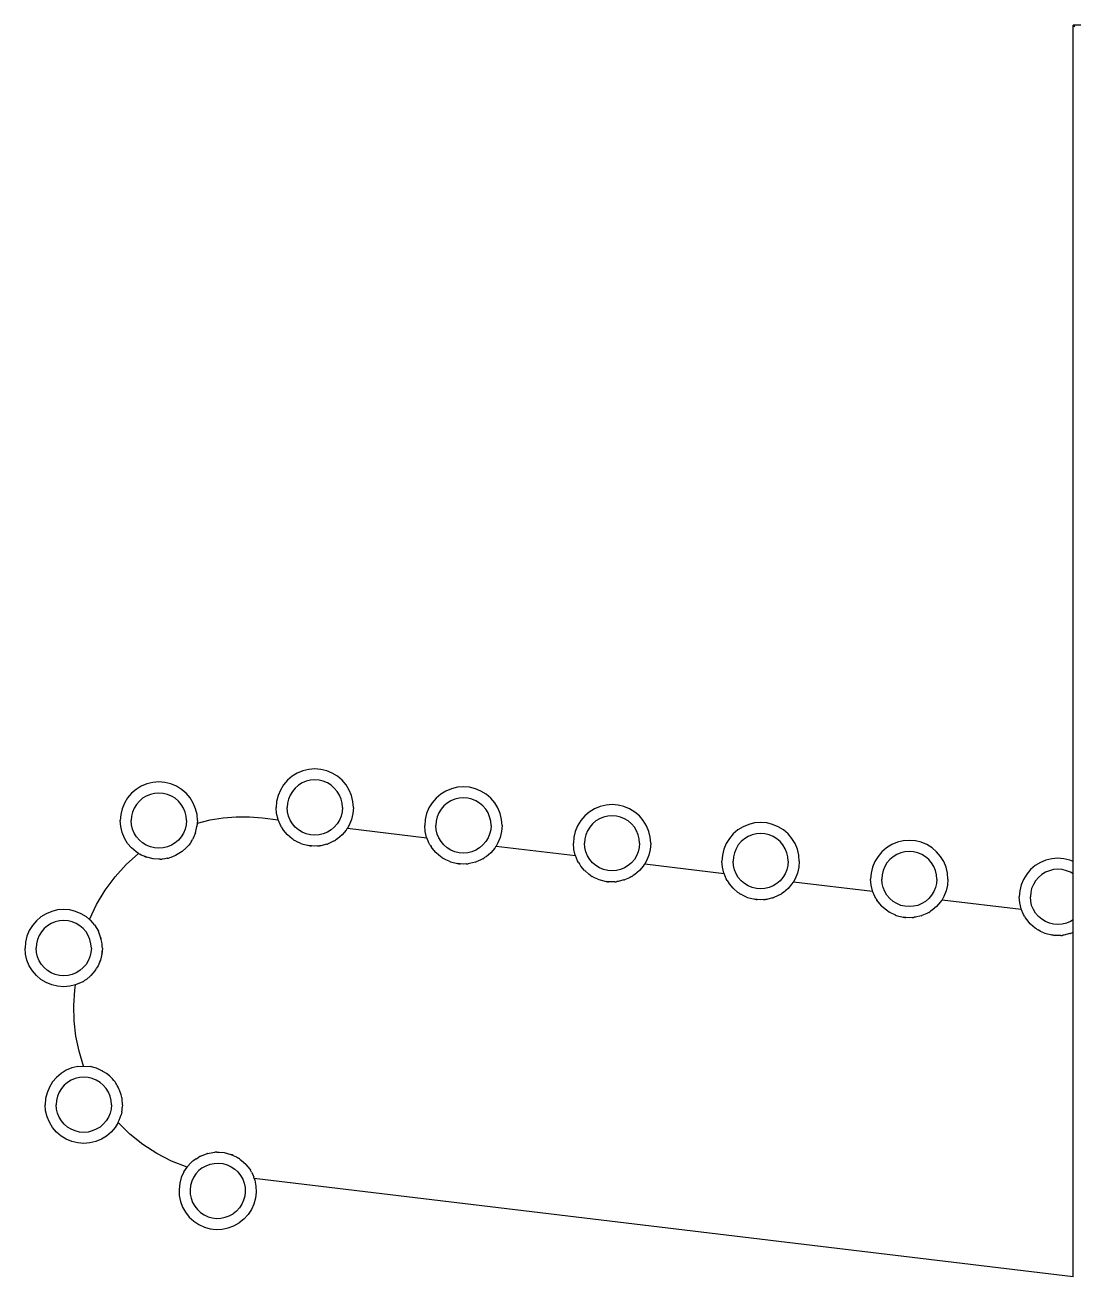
# Model space of a CAD drawing. Header units: millimetres. Extents: x 3440 to 9380, y -3644 to 556.
# Drawn here: x 6967.3 to 7158.8, y -242 to -13.4 of the extents above; entities that cross this region are included whole.
import ezdxf

# ---------------------------------------------------------------- set-up
doc = ezdxf.new("R2010")
doc.units = ezdxf.units.MM

msp = doc.modelspace()

# ---------------------------------------------------------------- linework, layer by layer
for p, q in [((7538.2, -13.37), (7158.66, -13.37)), ((7158.66, -166.15), (7158.66, -13.37)), ((7158.66, -13.37), (7158.95, -13.65)), ((7016.02, -150.58), (7015.17, -151.3)), ((7016.96, -150), (7016.02, -150.58)), ((7017.98, -149.58), (7016.96, -150)), ((7019.06, -149.32), (7017.98, -149.58)), ((7020.17, -149.23), (7019.06, -149.32)), ((7021.27, -149.32), (7020.17, -149.23)), ((7022.35, -149.58), (7021.27, -149.32)), ((7023.37, -150), (7022.35, -149.58)), ((7024.32, -150.58), (7023.37, -150)), ((7025.16, -151.3), (7024.32, -150.58)), ((6987.54, -152.97), (6986.7, -153.69)), ((6988.49, -152.39), (6987.54, -152.97)), ((6989.51, -151.96), (6988.49, -152.39)), ((6990.59, -151.71), (6989.51, -151.96)), ((6991.69, -151.62), (6990.59, -151.71)), ((6992.8, -151.71), (6991.69, -151.62)), ((6993.88, -151.96), (6992.8, -151.71)), ((6994.9, -152.39), (6993.88, -151.96)), ((6995.84, -152.97), (6994.9, -152.39)), ((6996.69, -153.69), (6995.84, -152.97)), ((7013.88, -153.09), (7013.45, -154.11)), ((7014.45, -152.14), (7013.88, -153.09)), ((7015.17, -151.3), (7014.45, -152.14)), ((7016.6, -152.73), (7016.09, -153.33)), ((7017.2, -152.21), (7016.6, -152.73)), ((7017.88, -151.8), (7017.2, -152.21)), ((7018.61, -151.5), (7017.88, -151.8)), ((7019.38, -151.31), (7018.61, -151.5)), ((7020.17, -151.25), (7019.38, -151.31)), ((7020.95, -151.31), (7020.17, -151.25)), ((7021.72, -151.5), (7020.95, -151.31)), ((7022.46, -151.8), (7021.72, -151.5)), ((7023.13, -152.21), (7022.46, -151.8)), ((7023.73, -152.73), (7023.13, -152.21)), ((7024.25, -153.33), (7023.73, -152.73)), ((7025.88, -152.14), (7025.16, -151.3)), ((7026.46, -153.09), (7025.88, -152.14)), ((7026.88, -154.11), (7026.46, -153.09)), ((7045.13, -152.84), (7044.1, -153.27)), ((7046.2, -152.58), (7045.13, -152.84)), ((7047.31, -152.5), (7046.2, -152.58)), ((7048.41, -152.58), (7047.31, -152.5)), ((7049.49, -152.84), (7048.41, -152.58)), ((7050.51, -153.27), (7049.49, -152.84)), ((6985.4, -155.47), (6984.98, -156.5)), ((6985.98, -154.53), (6985.4, -155.47)), ((6986.7, -153.69), (6985.98, -154.53)), ((6988.13, -155.11), (6987.61, -155.71)), ((6988.73, -154.6), (6988.13, -155.11)), ((6989.4, -154.18), (6988.73, -154.6)), ((6990.14, -153.88), (6989.4, -154.18)), ((6990.9, -153.7), (6990.14, -153.88)), ((6991.69, -153.64), (6990.9, -153.7)), ((6992.48, -153.7), (6991.69, -153.64)), ((6993.25, -153.88), (6992.48, -153.7)), ((6993.98, -154.18), (6993.25, -153.88)), ((6994.66, -154.6), (6993.98, -154.18)), ((6995.26, -155.11), (6994.66, -154.6)), ((6995.77, -155.71), (6995.26, -155.11)), ((6997.41, -154.53), (6996.69, -153.69)), ((6997.98, -155.47), (6997.41, -154.53)), ((6998.41, -156.5), (6997.98, -155.47)), ((7013.19, -155.19), (7013.11, -156.29)), ((7013.45, -154.11), (7013.19, -155.19)), ((7015.37, -154.73), (7015.19, -155.5)), ((7015.67, -154), (7015.37, -154.73)), ((7016.09, -153.33), (7015.67, -154)), ((7024.66, -154), (7024.25, -153.33)), ((7024.96, -154.73), (7024.66, -154)), ((7025.15, -155.5), (7024.96, -154.73)), ((7027.14, -155.19), (7026.88, -154.11)), ((7027.23, -156.29), (7027.14, -155.19)), ((7041.6, -155.41), (7041.02, -156.35)), ((7042.32, -154.57), (7041.6, -155.41)), ((7043.16, -153.85), (7042.32, -154.57)), ((7044.1, -153.27), (7043.16, -153.85)), ((7044.34, -155.48), (7043.74, -155.99)), ((7045.02, -155.06), (7044.34, -155.48)), ((7045.75, -154.76), (7045.02, -155.06)), ((7046.52, -154.58), (7045.75, -154.76)), ((7047.31, -154.51), (7046.52, -154.58)), ((7048.1, -154.58), (7047.31, -154.51)), ((7048.87, -154.76), (7048.1, -154.58)), ((7049.6, -155.06), (7048.87, -154.76)), ((7050.27, -155.48), (7049.6, -155.06)), ((7050.87, -155.99), (7050.27, -155.48)), ((7051.46, -153.85), (7050.51, -153.27)), ((7052.3, -154.57), (7051.46, -153.85)), ((7053.02, -155.41), (7052.3, -154.57)), ((7053.6, -156.35), (7053.02, -155.41)), ((6984.72, -157.57), (6984.63, -158.68)), ((6984.98, -156.5), (6984.72, -157.57)), ((6986.9, -157.12), (6986.71, -157.89)), ((6987.2, -156.39), (6986.9, -157.12)), ((6987.61, -155.71), (6987.2, -156.39)), ((6996.19, -156.39), (6995.77, -155.71)), ((6996.49, -157.12), (6996.19, -156.39)), ((6996.67, -157.89), (6996.49, -157.12)), ((6998.67, -157.57), (6998.41, -156.5)), ((6998.75, -158.68), (6998.67, -157.57)), ((7013.19, -157.4), (7013.11, -156.29)), ((7013.45, -158.47), (7013.19, -157.4)), ((7015.19, -155.5), (7015.12, -156.29)), ((7015.19, -157.08), (7015.12, -156.29)), ((7015.37, -157.85), (7015.19, -157.08)), ((7025.15, -157.08), (7024.96, -157.85)), ((7025.21, -156.29), (7025.15, -155.5)), ((7025.21, -156.29), (7025.15, -157.08)), ((7027.14, -157.4), (7026.88, -158.47)), ((7027.23, -156.29), (7027.14, -157.4)), ((7040.59, -157.38), (7040.34, -158.45)), ((7041.02, -156.35), (7040.59, -157.38)), ((7042.82, -157.27), (7042.51, -158)), ((7043.23, -156.59), (7042.82, -157.27)), ((7043.74, -155.99), (7043.23, -156.59)), ((7051.39, -156.59), (7050.87, -155.99)), ((7051.8, -157.27), (7051.39, -156.59)), ((7052.1, -158), (7051.8, -157.27)), ((7054.02, -157.38), (7053.6, -156.35)), ((7054.28, -158.45), (7054.02, -157.38)), ((7070.3, -157.11), (7069.46, -157.83)), ((7071.25, -156.53), (7070.3, -157.11)), ((7072.27, -156.11), (7071.25, -156.53)), ((7073.35, -155.85), (7072.27, -156.11)), ((7074.45, -155.76), (7073.35, -155.85)), ((7075.56, -155.85), (7074.45, -155.76)), ((7076.63, -156.11), (7075.56, -155.85)), ((7077.66, -156.53), (7076.63, -156.11)), ((7078.6, -157.11), (7077.66, -156.53)), ((7079.44, -157.83), (7078.6, -157.11)), ((6984.72, -159.78), (6984.63, -158.68)), ((6984.98, -160.86), (6984.72, -159.78)), ((6986.71, -157.89), (6986.65, -158.68)), ((6986.71, -159.47), (6986.65, -158.68)), ((6986.9, -160.24), (6986.71, -159.47)), ((6996.67, -159.47), (6996.49, -160.24)), ((6996.74, -158.68), (6996.67, -157.89)), ((6996.74, -158.68), (6996.67, -159.47)), ((6998.4, -160.9), (6998.65, -159.78)), ((6998.75, -158.68), (6998.65, -159.78)), ((6998.65, -159.78), (6998.7, -159.52)), ((6998.7, -159.52), (6998.71, -159.44)), ((6998.71, -159.44), (6998.72, -159.36)), ((6998.72, -159.36), (6998.73, -159.28)), ((6998.73, -159.2), (6998.74, -159.12)), ((6998.74, -159.12), (7001.07, -158.56)), ((7001.07, -158.56), (7003.44, -158.19)), ((7003.44, -158.19), (7005.83, -158)), ((7005.83, -158), (7008.22, -158)), ((7008.22, -158), (7010.61, -158.19)), ((7010.61, -158.19), (7013.47, -158.54)), ((7013.47, -158.54), (7013.45, -158.47)), ((7013.88, -159.5), (7013.47, -158.54)), ((7014.06, -159.8), (7013.88, -159.5)), ((7014.06, -159.8), (7014.14, -159.98)), ((7014.14, -159.98), (7014.26, -160.13)), ((7015.67, -158.58), (7015.37, -157.85)), ((7016.09, -159.26), (7015.67, -158.58)), ((7016.6, -159.86), (7016.09, -159.26)), ((7017.2, -160.37), (7016.6, -159.86)), ((7023.73, -159.86), (7023.13, -160.37)), ((7024.25, -159.26), (7023.73, -159.86)), ((7024.66, -158.58), (7024.25, -159.26)), ((7024.96, -157.85), (7024.66, -158.58)), ((7026.03, -160.19), (7026.14, -160.06)), ((7026.46, -159.5), (7026.14, -160.06)), ((7026.14, -160.06), (7040.61, -161.8)), ((7026.88, -158.47), (7026.46, -159.5)), ((7040.34, -158.45), (7040.25, -159.56)), ((7040.34, -160.66), (7040.25, -159.56)), ((7042.33, -158.77), (7042.27, -159.56)), ((7042.33, -160.35), (7042.27, -159.56)), ((7042.51, -158), (7042.33, -158.77)), ((7052.29, -158.77), (7052.1, -158)), ((7052.35, -159.56), (7052.29, -158.77)), ((7052.35, -159.56), (7052.29, -160.35)), ((7054.37, -159.56), (7054.28, -158.45)), ((7054.37, -159.56), (7054.28, -160.66)), ((7068.16, -159.62), (7067.74, -160.64)), ((7068.74, -158.67), (7068.16, -159.62)), ((7069.46, -157.83), (7068.74, -158.67)), ((7070.37, -159.86), (7069.96, -160.53)), ((7070.89, -159.26), (7070.37, -159.86)), ((7071.49, -158.74), (7070.89, -159.26)), ((7072.16, -158.33), (7071.49, -158.74)), ((7072.89, -158.03), (7072.16, -158.33)), ((7073.66, -157.84), (7072.89, -158.03)), ((7074.45, -157.78), (7073.66, -157.84)), ((7075.24, -157.84), (7074.45, -157.78)), ((7076.01, -158.03), (7075.24, -157.84)), ((7076.74, -158.33), (7076.01, -158.03)), ((7077.42, -158.74), (7076.74, -158.33)), ((7078.02, -159.26), (7077.42, -158.74)), ((7078.53, -159.86), (7078.02, -159.26)), ((7078.94, -160.53), (7078.53, -159.86)), ((7080.16, -158.67), (7079.44, -157.83)), ((7080.74, -159.62), (7080.16, -158.67)), ((7081.17, -160.64), (7080.74, -159.62)), ((7098.39, -159.8), (7097.44, -160.37)), ((7099.41, -159.37), (7098.39, -159.8)), ((7100.49, -159.11), (7099.41, -159.37)), ((7101.59, -159.03), (7100.49, -159.11)), ((7102.7, -159.11), (7101.59, -159.03)), ((7103.78, -159.37), (7102.7, -159.11)), ((7104.8, -159.8), (7103.78, -159.37)), ((7105.74, -160.37), (7104.8, -159.8)), ((6985.4, -161.88), (6984.98, -160.86)), ((6985.98, -162.83), (6985.4, -161.88)), ((6987.2, -160.97), (6986.9, -160.24)), ((6987.61, -161.64), (6987.2, -160.97)), ((6988.13, -162.24), (6987.61, -161.64)), ((6988.73, -162.76), (6988.13, -162.24)), ((6995.26, -162.24), (6994.66, -162.76)), ((6995.77, -161.64), (6995.26, -162.24)), ((6996.19, -160.97), (6995.77, -161.64)), ((6996.49, -160.24), (6996.19, -160.97)), ((6997.67, -162.4), (6997.82, -162.19)), ((6997.82, -162.19), (6997.88, -162.06)), ((6997.98, -161.88), (6997.88, -162.06)), ((6998.4, -160.9), (6997.98, -161.88)), ((7014.45, -160.44), (7014.26, -160.13)), ((7015.12, -161.23), (7014.45, -160.44)), ((7015.12, -161.23), (7015.18, -161.28)), ((7016.02, -162), (7015.18, -161.28)), ((7016.23, -162.14), (7016.02, -162)), ((7016.23, -162.14), (7016.35, -162.23)), ((7016.35, -162.23), (7016.55, -162.33)), ((7016.96, -162.58), (7016.55, -162.33)), ((7017.88, -160.79), (7017.2, -160.37)), ((7018.61, -161.09), (7017.88, -160.79)), ((7019.38, -161.27), (7018.61, -161.09)), ((7020.17, -161.34), (7019.38, -161.27)), ((7020.95, -161.27), (7020.17, -161.34)), ((7021.72, -161.09), (7020.95, -161.27)), ((7022.46, -160.79), (7021.72, -161.09)), ((7023.13, -160.37), (7022.46, -160.79)), ((7023.71, -162.37), (7023.9, -162.29)), ((7023.9, -162.29), (7024.04, -162.17)), ((7024.32, -162), (7024.04, -162.17)), ((7025.16, -161.28), (7024.32, -162)), ((7025.88, -160.44), (7025.16, -161.28)), ((7026.03, -160.19), (7025.88, -160.44)), ((7040.59, -161.74), (7040.34, -160.66)), ((7040.61, -161.8), (7040.59, -161.74)), ((7041.02, -162.76), (7040.61, -161.8)), ((7042.51, -161.12), (7042.33, -160.35)), ((7042.82, -161.85), (7042.51, -161.12)), ((7043.23, -162.52), (7042.82, -161.85)), ((7051.8, -161.85), (7051.39, -162.52)), ((7052.1, -161.12), (7051.8, -161.85)), ((7052.29, -160.35), (7052.1, -161.12)), ((7054.02, -161.74), (7053.6, -162.76)), ((7054.28, -160.66), (7054.02, -161.74)), ((7067.48, -161.72), (7067.39, -162.82)), ((7067.74, -160.64), (7067.48, -161.72)), ((7069.47, -162.03), (7069.41, -162.82)), ((7069.66, -161.26), (7069.47, -162.03)), ((7069.96, -160.53), (7069.66, -161.26)), ((7079.25, -161.26), (7078.94, -160.53)), ((7079.43, -162.03), (7079.25, -161.26)), ((7079.49, -162.82), (7079.43, -162.03)), ((7081.42, -161.72), (7081.17, -160.64)), ((7081.51, -162.82), (7081.42, -161.72)), ((7095.88, -161.94), (7095.3, -162.88)), ((7096.6, -161.09), (7095.88, -161.94)), ((7097.44, -160.37), (7096.6, -161.09)), ((7098.63, -162.01), (7098.03, -162.52)), ((7099.3, -161.59), (7098.63, -162.01)), ((7100.04, -161.29), (7099.3, -161.59)), ((7100.81, -161.11), (7100.04, -161.29)), ((7101.59, -161.04), (7100.81, -161.11)), ((7102.38, -161.11), (7101.59, -161.04)), ((7103.15, -161.29), (7102.38, -161.11)), ((7103.88, -161.59), (7103.15, -161.29)), ((7104.56, -162.01), (7103.88, -161.59)), ((7105.16, -162.52), (7104.56, -162.01)), ((7106.59, -161.09), (7105.74, -160.37)), ((7107.31, -161.94), (7106.59, -161.09)), ((7107.88, -162.88), (7107.31, -161.94)), ((7128.74, -162.29), (7127.63, -162.38)), ((7129.84, -162.38), (7128.74, -162.29)), ((6986.7, -163.67), (6985.98, -162.83)), ((6987.54, -164.39), (6986.7, -163.67)), ((6987.99, -164.69), (6987.54, -164.39)), ((6989.4, -163.17), (6988.73, -162.76)), ((6990.14, -163.47), (6989.4, -163.17)), ((6990.9, -163.66), (6990.14, -163.47)), ((6991.69, -163.72), (6990.9, -163.66)), ((6992.48, -163.66), (6991.69, -163.72)), ((6993.25, -163.47), (6992.48, -163.66)), ((6993.98, -163.17), (6993.25, -163.47)), ((6994.66, -162.76), (6993.98, -163.17)), ((6995.97, -164.3), (6994.76, -165.04)), ((6996.69, -163.67), (6995.97, -164.3)), ((6996.86, -163.46), (6996.69, -163.67)), ((6996.86, -163.46), (6997, -163.34)), ((6997, -163.34), (6997.14, -163.14)), ((6997.41, -162.83), (6997.14, -163.14)), ((6997.67, -162.4), (6997.41, -162.83)), ((7017.59, -162.84), (7016.96, -162.58)), ((7017.59, -162.84), (7017.78, -162.94)), ((7017.78, -162.94), (7019.07, -163.24)), ((7019.07, -163.24), (7019.32, -163.3)), ((7019.54, -163.3), (7019.07, -163.24)), ((7019.32, -163.3), (7019.54, -163.3)), ((7020.17, -163.35), (7019.54, -163.3)), ((7020.69, -163.31), (7020.17, -163.35)), ((7020.69, -163.31), (7020.91, -163.31)), ((7020.91, -163.31), (7021.05, -163.28)), ((7021.27, -163.27), (7021.05, -163.28)), ((7022.34, -162.99), (7021.27, -163.27)), ((7022.34, -162.99), (7022.46, -162.97)), ((7023.37, -162.58), (7022.46, -162.97)), ((7023.71, -162.37), (7023.37, -162.58)), ((7041.2, -163.07), (7041.02, -162.76)), ((7041.2, -163.07), (7041.29, -163.24)), ((7041.29, -163.24), (7041.41, -163.39)), ((7041.6, -163.71), (7041.41, -163.39)), ((7042.26, -164.49), (7041.6, -163.71)), ((7042.26, -164.49), (7042.32, -164.54)), ((7043.16, -165.27), (7042.32, -164.54)), ((7043.74, -163.12), (7043.23, -162.52)), ((7044.34, -163.64), (7043.74, -163.12)), ((7045.02, -164.05), (7044.34, -163.64)), ((7045.75, -164.35), (7045.02, -164.05)), ((7046.52, -164.54), (7045.75, -164.35)), ((7047.31, -164.6), (7046.52, -164.54)), ((7048.1, -164.54), (7047.31, -164.6)), ((7048.87, -164.35), (7048.1, -164.54)), ((7049.6, -164.05), (7048.87, -164.35)), ((7050.27, -163.64), (7049.6, -164.05)), ((7050.87, -163.12), (7050.27, -163.64)), ((7051.39, -162.52), (7050.87, -163.12)), ((7052.3, -164.55), (7051.46, -165.27)), ((7053.02, -163.71), (7052.3, -164.55)), ((7053.17, -163.45), (7053.02, -163.71)), ((7053.17, -163.45), (7053.28, -163.32)), ((7053.6, -162.76), (7053.28, -163.32)), ((7053.28, -163.32), (7067.76, -165.06)), ((7067.48, -163.93), (7067.39, -162.82)), ((7067.74, -165), (7067.48, -163.93)), ((7069.47, -163.61), (7069.41, -162.82)), ((7069.66, -164.38), (7069.47, -163.61)), ((7069.96, -165.11), (7069.66, -164.38)), ((7079.25, -164.38), (7078.94, -165.11)), ((7079.43, -163.61), (7079.25, -164.38)), ((7079.49, -162.82), (7079.43, -163.61)), ((7081.42, -163.93), (7081.17, -165)), ((7081.51, -162.82), (7081.42, -163.93)), ((7094.88, -163.9), (7094.62, -164.98)), ((7095.3, -162.88), (7094.88, -163.9)), ((7096.8, -164.53), (7096.61, -165.3)), ((7097.1, -163.8), (7096.8, -164.53)), ((7097.51, -163.12), (7097.1, -163.8)), ((7098.03, -162.52), (7097.51, -163.12)), ((7105.67, -163.12), (7105.16, -162.52)), ((7106.09, -163.8), (7105.67, -163.12)), ((7106.39, -164.53), (7106.09, -163.8)), ((7106.57, -165.3), (7106.39, -164.53)), ((7108.31, -163.9), (7107.88, -162.88)), ((7108.57, -164.98), (7108.31, -163.9)), ((7123.74, -164.36), (7123.03, -165.2)), ((7124.59, -163.64), (7123.74, -164.36)), ((7125.53, -163.06), (7124.59, -163.64)), ((7126.56, -162.64), (7125.53, -163.06)), ((7127.18, -164.55), (7126.45, -164.86)), ((7127.63, -162.38), (7126.56, -162.64)), ((7127.95, -164.37), (7127.18, -164.55)), ((7128.74, -164.31), (7127.95, -164.37)), ((7129.53, -164.37), (7128.74, -164.31)), ((7130.3, -164.55), (7129.53, -164.37)), ((7130.92, -162.64), (7129.84, -162.38)), ((7131.03, -164.86), (7130.3, -164.55)), ((7131.94, -163.06), (7130.92, -162.64)), ((7132.89, -163.64), (7131.94, -163.06)), ((7133.73, -164.36), (7132.89, -163.64)), ((7134.45, -165.2), (7133.73, -164.36)), ((6983.69, -168.94), (6985.73, -166.71)), ((6985.73, -166.71), (6987.99, -164.69)), ((6987.99, -164.69), (6988.19, -164.79)), ((6988.49, -164.97), (6988.19, -164.79)), ((6989.02, -165.19), (6988.49, -164.97)), ((6989.02, -165.19), (6989.26, -165.31)), ((6989.52, -165.37), (6989.02, -165.19)), ((6989.26, -165.31), (6989.52, -165.37)), ((6990.63, -165.66), (6989.52, -165.37)), ((6991.69, -165.74), (6990.63, -165.66)), ((6991.9, -165.72), (6991.69, -165.74)), ((6991.9, -165.72), (6992.04, -165.73)), ((6992.04, -165.73), (6992.3, -165.69)), ((6992.8, -165.65), (6992.3, -165.69)), ((6993.19, -165.56), (6992.8, -165.65)), ((6993.19, -165.56), (6993.44, -165.52)), ((6993.44, -165.52), (6993.61, -165.46)), ((6993.88, -165.39), (6993.61, -165.46)), ((6994.76, -165.04), (6993.88, -165.39)), ((7043.38, -165.4), (7043.16, -165.27)), ((7043.38, -165.4), (7043.49, -165.5)), ((7043.49, -165.5), (7043.69, -165.6)), ((7044.1, -165.85), (7043.69, -165.6)), ((7044.73, -166.11), (7044.1, -165.85)), ((7044.73, -166.11), (7044.92, -166.2)), ((7044.92, -166.2), (7046.21, -166.51)), ((7046.21, -166.51), (7046.47, -166.57)), ((7046.69, -166.57), (7046.21, -166.51)), ((7046.47, -166.57), (7046.69, -166.57)), ((7047.31, -166.62), (7046.69, -166.57)), ((7047.83, -166.58), (7047.31, -166.62)), ((7047.83, -166.58), (7048.05, -166.58)), ((7048.05, -166.58), (7048.19, -166.55)), ((7048.41, -166.53), (7048.19, -166.55)), ((7049.49, -166.26), (7048.41, -166.53)), ((7049.49, -166.26), (7049.61, -166.23)), ((7050.51, -165.85), (7049.61, -166.23)), ((7050.86, -165.64), (7050.51, -165.85)), ((7050.86, -165.64), (7051.04, -165.55)), ((7051.04, -165.55), (7051.18, -165.44)), ((7051.46, -165.27), (7051.18, -165.44)), ((7067.76, -165.06), (7067.74, -165)), ((7068.16, -166.03), (7067.76, -165.06)), ((7068.35, -166.33), (7068.16, -166.03)), ((7068.35, -166.33), (7068.43, -166.5)), ((7068.43, -166.5), (7068.55, -166.66)), ((7068.74, -166.97), (7068.55, -166.66)), ((7070.37, -165.79), (7069.96, -165.11)), ((7070.89, -166.39), (7070.37, -165.79)), ((7071.49, -166.9), (7070.89, -166.39)), ((7072.16, -167.31), (7071.49, -166.9)), ((7077.42, -166.9), (7076.74, -167.31)), ((7078.02, -166.39), (7077.42, -166.9)), ((7078.53, -165.79), (7078.02, -166.39)), ((7078.94, -165.11), (7078.53, -165.79)), ((7080.32, -166.72), (7080.16, -166.97)), ((7080.32, -166.72), (7080.42, -166.59)), ((7080.74, -166.03), (7080.42, -166.59)), ((7080.42, -166.59), (7094.9, -168.33)), ((7081.17, -165), (7080.74, -166.03)), ((7094.62, -164.98), (7094.53, -166.09)), ((7094.62, -167.19), (7094.53, -166.09)), ((7096.61, -165.3), (7096.55, -166.09)), ((7096.61, -166.87), (7096.55, -166.09)), ((7096.8, -167.64), (7096.61, -166.87)), ((7106.57, -166.87), (7106.39, -167.64)), ((7106.64, -166.09), (7106.57, -165.3)), ((7106.64, -166.09), (7106.57, -166.87)), ((7108.65, -166.09), (7108.57, -164.98)), ((7108.65, -166.09), (7108.57, -167.19)), ((7122.45, -166.15), (7122.02, -167.17)), ((7123.03, -165.2), (7122.45, -166.15)), ((7124.66, -166.39), (7124.24, -167.06)), ((7125.17, -165.78), (7124.66, -166.39)), ((7125.77, -165.27), (7125.17, -165.78)), ((7126.45, -164.86), (7125.77, -165.27)), ((7131.7, -165.27), (7131.03, -164.86)), ((7132.3, -165.78), (7131.7, -165.27)), ((7132.82, -166.39), (7132.3, -165.78)), ((7133.23, -167.06), (7132.82, -166.39)), ((7135.03, -166.15), (7134.45, -165.2)), ((7135.45, -167.17), (7135.03, -166.15)), ((7151.73, -166.9), (7150.89, -167.62)), ((7152.67, -166.32), (7151.73, -166.9)), ((7153.7, -165.9), (7152.67, -166.32)), ((7154.78, -165.64), (7153.7, -165.9)), ((7155.88, -165.55), (7154.78, -165.64)), ((7156.98, -165.64), (7155.88, -165.55)), ((7158.06, -165.9), (7156.98, -165.64)), ((7158.66, -166.15), (7158.06, -165.9)), ((7158.66, -168.42), (7158.66, -166.15)), ((6981.88, -171.37), (6983.69, -168.94)), ((7069.4, -167.76), (7068.74, -166.97)), ((7069.4, -167.76), (7069.46, -167.81)), ((7070.3, -168.53), (7069.46, -167.81)), ((7070.52, -168.67), (7070.3, -168.53)), ((7070.52, -168.67), (7070.64, -168.76)), ((7070.64, -168.76), (7070.83, -168.86)), ((7071.25, -169.11), (7070.83, -168.86)), ((7071.87, -169.37), (7071.25, -169.11)), ((7072.89, -167.62), (7072.16, -167.31)), ((7073.66, -167.8), (7072.89, -167.62)), ((7074.45, -167.86), (7073.66, -167.8)), ((7075.24, -167.8), (7074.45, -167.86)), ((7076.01, -167.62), (7075.24, -167.8)), ((7076.74, -167.31), (7076.01, -167.62)), ((7077.66, -169.11), (7076.75, -169.5)), ((7078, -168.9), (7077.66, -169.11)), ((7078, -168.9), (7078.18, -168.81)), ((7078.18, -168.81), (7078.32, -168.7)), ((7078.6, -168.53), (7078.32, -168.7)), ((7079.44, -167.81), (7078.6, -168.53)), ((7080.16, -166.97), (7079.44, -167.81)), ((7094.88, -168.27), (7094.62, -167.19)), ((7094.9, -168.33), (7094.88, -168.27)), ((7095.3, -169.29), (7094.9, -168.33)), ((7097.1, -168.38), (7096.8, -167.64)), ((7097.51, -169.05), (7097.1, -168.38)), ((7098.03, -169.65), (7097.51, -169.05)), ((7105.67, -169.05), (7105.16, -169.65)), ((7106.09, -168.38), (7105.67, -169.05)), ((7106.39, -167.64), (7106.09, -168.38)), ((7108.31, -168.27), (7107.88, -169.29)), ((7108.57, -167.19), (7108.31, -168.27)), ((7121.76, -168.25), (7121.68, -169.35)), ((7122.02, -167.17), (7121.76, -168.25)), ((7123.76, -168.56), (7123.69, -169.35)), ((7123.94, -167.79), (7123.76, -168.56)), ((7124.24, -167.06), (7123.94, -167.79)), ((7133.53, -167.79), (7133.23, -167.06)), ((7133.72, -168.56), (7133.53, -167.79)), ((7133.78, -169.35), (7133.72, -168.56)), ((7135.71, -168.25), (7135.45, -167.17)), ((7135.8, -169.35), (7135.71, -168.25)), ((7150.17, -168.46), (7149.59, -169.41)), ((7150.89, -167.62), (7150.17, -168.46)), ((7152.31, -169.05), (7151.8, -169.65)), ((7152.92, -168.53), (7152.31, -169.05)), ((7153.59, -168.12), (7152.92, -168.53)), ((7154.32, -167.82), (7153.59, -168.12)), ((7155.09, -167.63), (7154.32, -167.82)), ((7155.88, -167.57), (7155.09, -167.63)), ((7156.67, -167.63), (7155.88, -167.57)), ((7157.44, -167.82), (7156.67, -167.63)), ((7158.17, -168.12), (7157.44, -167.82)), ((7158.66, -168.42), (7158.17, -168.12)), ((7158.66, -176.8), (7158.66, -168.42)), ((6980.32, -173.97), (6981.88, -171.37)), ((7071.87, -169.37), (7072.06, -169.46)), ((7072.06, -169.46), (7073.35, -169.77)), ((7073.35, -169.77), (7073.61, -169.83)), ((7073.83, -169.83), (7073.35, -169.77)), ((7073.61, -169.83), (7073.83, -169.83)), ((7074.45, -169.88), (7073.83, -169.83)), ((7074.97, -169.84), (7074.45, -169.88)), ((7074.97, -169.84), (7075.2, -169.84)), ((7075.2, -169.84), (7075.33, -169.81)), ((7075.56, -169.79), (7075.33, -169.81)), ((7076.63, -169.52), (7075.56, -169.79)), ((7076.63, -169.52), (7076.75, -169.5)), ((7095.49, -169.59), (7095.3, -169.29)), ((7095.49, -169.59), (7095.57, -169.77)), ((7095.57, -169.77), (7095.69, -169.92)), ((7095.88, -170.24), (7095.69, -169.92)), ((7096.55, -171.02), (7095.88, -170.24)), ((7096.55, -171.02), (7096.61, -171.07)), ((7097.44, -171.8), (7096.61, -171.07)), ((7098.63, -170.17), (7098.03, -169.65)), ((7099.3, -170.58), (7098.63, -170.17)), ((7100.04, -170.88), (7099.3, -170.58)), ((7100.81, -171.07), (7100.04, -170.88)), ((7101.59, -171.13), (7100.81, -171.07)), ((7102.38, -171.07), (7101.59, -171.13)), ((7103.15, -170.88), (7102.38, -171.07)), ((7103.88, -170.58), (7103.15, -170.88)), ((7104.56, -170.17), (7103.88, -170.58)), ((7105.16, -169.65), (7104.56, -170.17)), ((7106.59, -171.08), (7105.74, -171.8)), ((7107.31, -170.24), (7106.59, -171.08)), ((7107.46, -169.98), (7107.31, -170.24)), ((7107.46, -169.98), (7107.57, -169.85)), ((7107.88, -169.29), (7107.57, -169.85)), ((7107.57, -169.85), (7122.04, -171.59)), ((7121.76, -170.45), (7121.68, -169.35)), ((7122.02, -171.53), (7121.76, -170.45)), ((7123.76, -170.14), (7123.69, -169.35)), ((7123.94, -170.91), (7123.76, -170.14)), ((7124.24, -171.64), (7123.94, -170.91)), ((7133.53, -170.91), (7133.23, -171.64)), ((7133.72, -170.14), (7133.53, -170.91)), ((7133.78, -169.35), (7133.72, -170.14)), ((7135.71, -170.45), (7135.45, -171.53)), ((7135.8, -169.35), (7135.71, -170.45)), ((7149.17, -170.43), (7148.91, -171.51)), ((7149.59, -169.41), (7149.17, -170.43)), ((7151.08, -171.06), (7150.9, -171.83)), ((7151.39, -170.33), (7151.08, -171.06)), ((7151.8, -169.65), (7151.39, -170.33)), ((7097.66, -171.93), (7097.44, -171.8)), ((7097.66, -171.93), (7097.78, -172.03)), ((7097.78, -172.03), (7097.98, -172.12)), ((7098.39, -172.38), (7097.98, -172.12)), ((7099.01, -172.64), (7098.39, -172.38)), ((7099.01, -172.64), (7099.2, -172.73)), ((7099.2, -172.73), (7100.5, -173.03)), ((7100.5, -173.03), (7100.75, -173.1)), ((7100.97, -173.1), (7100.5, -173.03)), ((7100.75, -173.1), (7100.97, -173.1)), ((7101.59, -173.15), (7100.97, -173.1)), ((7102.12, -173.1), (7101.59, -173.15)), ((7102.12, -173.1), (7102.34, -173.11)), ((7102.34, -173.11), (7102.47, -173.08)), ((7102.7, -173.06), (7102.47, -173.08)), ((7103.77, -172.79), (7102.7, -173.06)), ((7103.77, -172.79), (7103.89, -172.76)), ((7104.8, -172.38), (7103.89, -172.76)), ((7105.14, -172.17), (7104.8, -172.38)), ((7105.14, -172.17), (7105.33, -172.08)), ((7105.33, -172.08), (7105.47, -171.97)), ((7105.74, -171.8), (7105.47, -171.97)), ((7122.04, -171.59), (7122.02, -171.53)), ((7122.45, -172.56), (7122.04, -171.59)), ((7122.63, -172.86), (7122.45, -172.56)), ((7122.63, -172.86), (7122.71, -173.03)), ((7122.71, -173.03), (7122.83, -173.19)), ((7123.03, -173.5), (7122.83, -173.19)), ((7123.69, -174.29), (7123.03, -173.5)), ((7124.66, -172.31), (7124.24, -171.64)), ((7125.17, -172.92), (7124.66, -172.31)), ((7125.77, -173.43), (7125.17, -172.92)), ((7126.45, -173.84), (7125.77, -173.43)), ((7131.7, -173.43), (7131.03, -173.84)), ((7132.3, -172.92), (7131.7, -173.43)), ((7132.82, -172.31), (7132.3, -172.92)), ((7133.23, -171.64), (7132.82, -172.31)), ((7134.45, -173.5), (7133.73, -174.34)), ((7134.6, -173.25), (7134.45, -173.5)), ((7134.6, -173.25), (7134.71, -173.12)), ((7135.03, -172.56), (7134.71, -173.12)), ((7134.71, -173.12), (7149.19, -174.86)), ((7135.45, -171.53), (7135.03, -172.56)), ((7148.91, -171.51), (7148.82, -172.61)), ((7148.91, -173.72), (7148.82, -172.61)), ((7149.17, -174.8), (7148.91, -173.72)), ((7150.9, -171.83), (7150.84, -172.61)), ((7150.9, -173.4), (7150.84, -172.61)), ((7151.08, -174.17), (7150.9, -173.4)), ((6971.11, -175.68), (6970.16, -176.26)), ((6972.13, -175.25), (6971.11, -175.68)), ((6973.21, -174.99), (6972.13, -175.25)), ((6974.31, -174.91), (6973.21, -174.99)), ((6975.42, -174.99), (6974.31, -174.91)), ((6976.49, -175.25), (6975.42, -174.99)), ((6977.52, -175.68), (6976.49, -175.25)), ((6978.46, -176.26), (6977.52, -175.68)), ((6979.02, -176.71), (6980.32, -173.97)), ((7123.69, -174.29), (7123.75, -174.34)), ((7124.59, -175.06), (7123.75, -174.34)), ((7124.8, -175.2), (7124.59, -175.06)), ((7124.8, -175.2), (7124.92, -175.29)), ((7124.92, -175.29), (7125.12, -175.39)), ((7125.53, -175.64), (7125.12, -175.39)), ((7126.16, -175.9), (7125.53, -175.64)), ((7126.16, -175.9), (7126.35, -175.99)), ((7126.35, -175.99), (7127.64, -176.3)), ((7127.18, -174.15), (7126.45, -173.84)), ((7127.95, -174.33), (7127.18, -174.15)), ((7128.74, -174.39), (7127.95, -174.33)), ((7129.53, -174.33), (7128.74, -174.39)), ((7130.3, -174.15), (7129.53, -174.33)), ((7130.92, -176.05), (7129.84, -176.32)), ((7131.03, -173.84), (7130.3, -174.15)), ((7130.92, -176.05), (7131.03, -176.03)), ((7131.94, -175.64), (7131.03, -176.03)), ((7132.28, -175.43), (7131.94, -175.64)), ((7132.28, -175.43), (7132.47, -175.34)), ((7132.47, -175.34), (7132.61, -175.23)), ((7132.89, -175.06), (7132.61, -175.23)), ((7133.73, -174.34), (7132.89, -175.06)), ((7149.19, -174.86), (7149.17, -174.8)), ((7149.59, -175.82), (7149.19, -174.86)), ((7149.78, -176.12), (7149.59, -175.82)), ((7151.39, -174.9), (7151.08, -174.17)), ((7151.8, -175.58), (7151.39, -174.9)), ((7152.31, -176.18), (7151.8, -175.58)), ((6968.6, -177.82), (6968.02, -178.76)), ((6969.32, -176.98), (6968.6, -177.82)), ((6970.16, -176.26), (6969.32, -176.98)), ((6971.35, -177.89), (6970.75, -178.4)), ((6972.02, -177.47), (6971.35, -177.89)), ((6972.76, -177.17), (6972.02, -177.47)), ((6973.52, -176.99), (6972.76, -177.17)), ((6974.31, -176.92), (6973.52, -176.99)), ((6975.1, -176.99), (6974.31, -176.92)), ((6975.87, -177.17), (6975.1, -176.99)), ((6976.6, -177.47), (6975.87, -177.17)), ((6977.28, -177.89), (6976.6, -177.47)), ((6977.88, -178.4), (6977.28, -177.89)), ((6978.46, -176.26), (6979.02, -176.71)), ((6979.14, -176.83), (6979.02, -176.71)), ((6979.31, -176.98), (6979.14, -176.83)), ((6979.94, -177.7), (6979.31, -176.98)), ((6979.94, -177.7), (6980.65, -178.86)), ((7127.64, -176.3), (7127.89, -176.36)), ((7128.11, -176.36), (7127.64, -176.3)), ((7127.89, -176.36), (7128.11, -176.36)), ((7128.74, -176.41), (7128.11, -176.36)), ((7129.26, -176.37), (7128.74, -176.41)), ((7129.26, -176.37), (7129.48, -176.37)), ((7129.48, -176.37), (7129.62, -176.34)), ((7129.84, -176.32), (7129.62, -176.34)), ((7149.78, -176.12), (7149.86, -176.3)), ((7149.86, -176.3), (7149.98, -176.45)), ((7150.17, -176.76), (7149.98, -176.45)), ((7150.83, -177.55), (7150.17, -176.76)), ((7150.83, -177.55), (7150.89, -177.6)), ((7151.73, -178.33), (7150.89, -177.6)), ((7151.95, -178.46), (7151.73, -178.33)), ((7152.92, -176.69), (7152.31, -176.18)), ((7153.59, -177.11), (7152.92, -176.69)), ((7154.32, -177.41), (7153.59, -177.11)), ((7155.09, -177.6), (7154.32, -177.41)), ((7155.88, -177.66), (7155.09, -177.6)), ((7156.67, -177.6), (7155.88, -177.66)), ((7157.44, -177.41), (7156.67, -177.6)), ((7158.17, -177.11), (7157.44, -177.41)), ((7158.66, -176.8), (7158.17, -177.11)), ((7158.66, -179.08), (7158.66, -176.8)), ((6967.6, -179.79), (6967.34, -180.86)), ((6968.02, -178.76), (6967.6, -179.79)), ((6969.52, -180.41), (6969.33, -181.18)), ((6969.82, -179.68), (6969.52, -180.41)), ((6970.23, -179), (6969.82, -179.68)), ((6970.75, -178.4), (6970.23, -179)), ((6978.39, -179), (6977.88, -178.4)), ((6978.81, -179.68), (6978.39, -179)), ((6979.11, -180.41), (6978.81, -179.68)), ((6979.29, -181.18), (6979.11, -180.41)), ((6981, -179.79), (6980.65, -178.86)), ((6981.13, -180.12), (6981, -179.79)), ((6981.18, -180.4), (6981, -179.79)), ((6981.18, -180.4), (6981.13, -180.12)), ((6981.29, -180.86), (6981.18, -180.4)), ((7151.95, -178.46), (7152.06, -178.56)), ((7152.06, -178.56), (7152.26, -178.65)), ((7152.67, -178.91), (7152.26, -178.65)), ((7153.3, -179.16), (7152.67, -178.91)), ((7153.3, -179.16), (7153.49, -179.26)), ((7153.49, -179.26), (7154.78, -179.56)), ((7154.78, -179.56), (7155.04, -179.62)), ((7155.26, -179.63), (7154.78, -179.56)), ((7155.04, -179.62), (7155.26, -179.63)), ((7155.88, -179.67), (7155.26, -179.63)), ((7156.4, -179.63), (7155.88, -179.67)), ((7156.4, -179.63), (7156.63, -179.63)), ((7156.63, -179.63), (7156.76, -179.61)), ((7156.98, -179.59), (7156.76, -179.61)), ((7158.06, -179.32), (7156.98, -179.59)), ((7158.06, -179.32), (7158.18, -179.29)), ((7158.66, -179.08), (7158.18, -179.29)), ((7158.66, -242.02), (7158.66, -179.08)), ((6967.34, -180.86), (6967.25, -181.97)), ((6967.34, -183.07), (6967.25, -181.97)), ((6969.33, -181.18), (6969.27, -181.97)), ((6969.33, -182.76), (6969.27, -181.97)), ((6969.52, -183.53), (6969.33, -182.76)), ((6979.29, -182.76), (6979.11, -183.53)), ((6979.36, -181.97), (6979.29, -181.18)), ((6979.36, -181.97), (6979.29, -182.76)), ((6981.33, -182.52), (6981.26, -183.07)), ((6981.26, -183.07), (6981.32, -182.81)), ((6981.31, -181.22), (6981.29, -180.86)), ((6981.35, -181.46), (6981.31, -181.22)), ((6981.32, -182.81), (6981.33, -182.52)), ((6981.37, -181.97), (6981.33, -182.52)), ((6981.35, -181.67), (6981.35, -181.46)), ((6981.37, -181.97), (6981.35, -181.67)), ((6967.6, -184.15), (6967.34, -183.07)), ((6968.02, -185.17), (6967.6, -184.15)), ((6968.6, -186.12), (6968.02, -185.17)), ((6969.82, -184.26), (6969.52, -183.53)), ((6970.23, -184.93), (6969.82, -184.26)), ((6970.75, -185.53), (6970.23, -184.93)), ((6978.39, -184.93), (6977.88, -185.53)), ((6978.81, -184.26), (6978.39, -184.93)), ((6979.11, -183.53), (6978.81, -184.26)), ((6980.6, -185.17), (6980.33, -185.61)), ((6980.86, -184.56), (6980.6, -185.17)), ((6981.01, -184.14), (6980.86, -184.56)), ((6980.86, -184.56), (6980.95, -184.37)), ((6980.95, -184.37), (6981.01, -184.14)), ((6981.26, -183.07), (6981.01, -184.14)), ((6969.32, -186.96), (6968.6, -186.12)), ((6970.16, -187.68), (6969.32, -186.96)), ((6971.35, -186.05), (6970.75, -185.53)), ((6972.02, -186.46), (6971.35, -186.05)), ((6972.76, -186.76), (6972.02, -186.46)), ((6973.52, -186.95), (6972.76, -186.76)), ((6974.31, -187.01), (6973.52, -186.95)), ((6975.1, -186.95), (6974.31, -187.01)), ((6975.87, -186.76), (6975.1, -186.95)), ((6976.6, -186.46), (6975.87, -186.76)), ((6977.28, -186.05), (6976.6, -186.46)), ((6977.88, -185.53), (6977.28, -186.05)), ((6979.21, -187.05), (6978.46, -187.68)), ((6979.21, -187.05), (6979.29, -186.95)), ((6980.02, -186.12), (6979.29, -186.95)), ((6980.15, -185.92), (6980.02, -186.12)), ((6980.15, -185.92), (6980.23, -185.81)), ((6980.23, -185.81), (6980.33, -185.61)), ((6971.11, -188.26), (6970.16, -187.68)), ((6972.13, -188.68), (6971.11, -188.26)), ((6973.21, -188.94), (6972.13, -188.68)), ((6974.31, -189.03), (6973.21, -188.94)), ((6975.42, -188.94), (6974.31, -189.03)), ((6976.47, -188.69), (6975.42, -188.94)), ((6976.15, -192.44), (6976.36, -189.63)), ((6976.36, -189.63), (6976.47, -188.69)), ((6977.52, -188.26), (6976.47, -188.69)), ((6977.78, -188.1), (6977.52, -188.26)), ((6977.78, -188.1), (6977.94, -188.03)), ((6977.94, -188.03), (6978.1, -187.9)), ((6978.46, -187.68), (6978.1, -187.9)), ((6976.21, -195.25), (6976.15, -192.44)), ((6976.53, -198.05), (6976.21, -195.25)), ((6977.11, -200.81), (6976.53, -198.05)), ((6977.94, -203.5), (6977.11, -200.81)), ((6976.88, -203.59), (6977.94, -203.5)), ((6977.94, -203.5), (6979.13, -203.6)), ((6972.99, -205.57), (6972.27, -206.41)), ((6973.83, -204.85), (6972.99, -205.57)), ((6974.78, -204.27), (6973.83, -204.85)), ((6975.8, -203.85), (6974.78, -204.27)), ((6976.42, -205.77), (6975.69, -206.07)), ((6976.88, -203.59), (6975.8, -203.85)), ((6977.19, -205.58), (6976.42, -205.77)), ((6977.98, -205.52), (6977.19, -205.58)), ((6978.77, -205.58), (6977.98, -205.52)), ((6979.54, -205.77), (6978.77, -205.58)), ((6980.29, -203.89), (6979.13, -203.6)), ((6980.27, -206.07), (6979.54, -205.77)), ((6981.18, -204.29), (6980.29, -203.89)), ((6981.38, -204.38), (6981.18, -204.29)), ((6982.12, -204.87), (6981.18, -204.29)), ((6982.38, -205.04), (6982.12, -204.87)), ((6982.72, -205.36), (6982.12, -204.87)), ((6982.72, -205.36), (6982.38, -205.04)), ((6982.97, -205.57), (6982.72, -205.36)), ((6983.11, -205.73), (6982.97, -205.57)), ((6983.25, -205.86), (6983.11, -205.73)), ((6971.69, -207.36), (6971.27, -208.38)), ((6972.27, -206.41), (6971.69, -207.36)), ((6973.9, -207.6), (6973.49, -208.28)), ((6974.42, -207), (6973.9, -207.6)), ((6975.02, -206.48), (6974.42, -207)), ((6975.69, -206.07), (6975.02, -206.48)), ((6980.95, -206.48), (6980.27, -206.07)), ((6981.55, -207), (6980.95, -206.48)), ((6982.06, -207.6), (6981.55, -207)), ((6982.48, -208.28), (6982.06, -207.6)), ((6983.44, -206.12), (6983.25, -205.86)), ((6983.69, -206.41), (6983.44, -206.12)), ((6983.83, -206.64), (6983.69, -206.41)), ((6983.97, -206.82), (6983.83, -206.64)), ((6984.1, -207.07), (6983.97, -206.82)), ((6984.27, -207.36), (6984.1, -207.07)), ((6984.39, -207.65), (6984.27, -207.36)), ((6984.51, -207.88), (6984.39, -207.65)), ((6984.59, -208.12), (6984.51, -207.88)), ((6971.01, -209.46), (6970.92, -210.56)), ((6971.27, -208.38), (6971.01, -209.46)), ((6973, -209.78), (6972.94, -210.56)), ((6973.19, -209.01), (6973, -209.78)), ((6973.49, -208.28), (6973.19, -209.01)), ((6982.78, -209.01), (6982.48, -208.28)), ((6982.96, -209.78), (6982.78, -209.01)), ((6983.02, -210.56), (6982.96, -209.78)), ((6984.7, -208.38), (6984.59, -208.12)), ((6984.78, -208.74), (6984.7, -208.38)), ((6984.87, -209.03), (6984.78, -208.74)), ((6984.9, -209.23), (6984.87, -209.03)), ((6984.96, -209.46), (6984.9, -209.23)), ((6984.99, -209.88), (6984.96, -209.46)), ((6985.03, -210.21), (6984.99, -209.88)), ((6985.03, -210.38), (6985.03, -210.21)), ((6971.01, -211.67), (6970.92, -210.56)), ((6971.27, -212.75), (6971.01, -211.67)), ((6973, -211.35), (6972.94, -210.56)), ((6973.19, -212.12), (6973, -211.35)), ((6973.49, -212.85), (6973.19, -212.12)), ((6982.78, -212.12), (6982.48, -212.85)), ((6982.96, -211.35), (6982.78, -212.12)), ((6983.02, -210.56), (6982.96, -211.35)), ((6984.71, -212.69), (6984.8, -212.41)), ((6984.91, -211.91), (6984.8, -212.41)), ((6984.91, -211.91), (6984.94, -211.73)), ((6984.94, -211.73), (6984.96, -211.67)), ((6984.96, -211.61), (6984.99, -211.41)), ((6984.96, -211.67), (6984.96, -211.61)), ((6984.99, -211.41), (6985, -211.05)), ((6985.04, -210.56), (6985, -211.05)), ((6985.04, -210.56), (6985.03, -210.38)), ((6971.69, -213.77), (6971.27, -212.75)), ((6972.27, -214.71), (6971.69, -213.77)), ((6972.99, -215.56), (6972.27, -214.71)), ((6973.9, -213.53), (6973.49, -212.85)), ((6974.42, -214.13), (6973.9, -213.53)), ((6975.02, -214.64), (6974.42, -214.13)), ((6975.69, -215.06), (6975.02, -214.64)), ((6980.95, -214.64), (6980.27, -215.06)), ((6981.55, -214.13), (6980.95, -214.64)), ((6982.06, -213.53), (6981.55, -214.13)), ((6982.48, -212.85), (6982.06, -213.53)), ((6983.69, -214.71), (6982.97, -215.56)), ((6984.24, -213.84), (6983.69, -214.71)), ((6984.24, -213.84), (6984.27, -213.77)), ((6986.41, -215.95), (6984.24, -213.84)), ((6984.27, -213.77), (6984.29, -213.73)), ((6984.29, -213.73), (6984.46, -213.38)), ((6984.46, -213.38), (6984.64, -212.9)), ((6984.64, -212.9), (6984.68, -212.79)), ((6984.68, -212.79), (6984.7, -212.75)), ((6984.7, -212.75), (6984.71, -212.69)), ((6973.83, -216.28), (6972.99, -215.56)), ((6974.78, -216.85), (6973.83, -216.28)), ((6975.8, -217.28), (6974.78, -216.85)), ((6976.42, -215.36), (6975.69, -215.06)), ((6977.19, -215.55), (6976.42, -215.36)), ((6977.98, -215.61), (6977.19, -215.55)), ((6978.77, -215.55), (6977.98, -215.61)), ((6979.54, -215.36), (6978.77, -215.55)), ((6980.27, -215.06), (6979.54, -215.36)), ((6981.19, -216.85), (6980.16, -217.28)), ((6982.13, -216.28), (6981.19, -216.85)), ((6982.97, -215.56), (6982.13, -216.28)), ((6988.78, -217.84), (6986.41, -215.95)), ((6976.88, -217.54), (6975.8, -217.28)), ((6977.98, -217.62), (6976.88, -217.54)), ((6979.09, -217.54), (6977.98, -217.62)), ((6980.16, -217.28), (6979.09, -217.54)), ((6991.33, -219.47), (6988.78, -217.84)), ((6994.03, -220.85), (6991.33, -219.47)), ((6999.45, -219.88), (7000.49, -219.5)), ((7000.59, -219.46), (7000.49, -219.5)), ((7000.59, -219.46), (7001.57, -219.27)), ((7001.57, -219.27), (7001.9, -219.26)), ((7002.09, -219.23), (7001.9, -219.26)), ((7002.3, -219.24), (7002.09, -219.23)), ((7002.3, -219.24), (7002.68, -219.23)), ((7002.68, -219.23), (7003.61, -219.32)), ((7003.61, -219.32), (7004.84, -219.67)), ((6996.85, -221.95), (6994.03, -220.85)), ((6997.62, -221.11), (6996.87, -221.93)), ((6997.8, -220.96), (6997.62, -221.11)), ((6997.91, -220.86), (6997.8, -220.96)), ((6998.1, -220.73), (6997.91, -220.86)), ((6998.49, -220.42), (6998.1, -220.73)), ((6998.49, -220.42), (6998.97, -220.15)), ((6999.17, -220.01), (6998.97, -220.15)), ((6999.29, -219.97), (6999.17, -220.01)), ((6999.29, -219.97), (6999.45, -219.88)), ((6999.61, -222.1), (7000.3, -221.71)), ((7000.3, -221.71), (7001.04, -221.43)), ((7001.04, -221.43), (7001.82, -221.28)), ((7001.82, -221.28), (7002.61, -221.24)), ((7002.61, -221.24), (7003.39, -221.33)), ((7003.39, -221.33), (7004.16, -221.55)), ((7004.16, -221.55), (7004.88, -221.88)), ((7005.07, -219.74), (7004.84, -219.67)), ((7004.84, -219.67), (7005.28, -219.85)), ((7005.28, -219.85), (7005.07, -219.74)), ((7005.28, -219.85), (7005.86, -220.11)), ((7005.86, -220.11), (7006.21, -220.35)), ((7006.41, -220.46), (7006.21, -220.35)), ((7006.54, -220.57), (7006.41, -220.46)), ((7006.54, -220.57), (7006.78, -220.73)), ((7006.78, -220.73), (7007.57, -221.45)), ((7007.59, -221.48), (7007.57, -221.45)), ((7007.59, -221.48), (7008.28, -222.34)), ((6995.79, -223.86), (6995.5, -224.92)), ((6996.25, -222.85), (6995.79, -223.86)), ((6996.25, -222.85), (6996.85, -221.95)), ((6996.87, -221.93), (6996.85, -221.95)), ((6998.02, -223.83), (6997.69, -224.55)), ((6998.46, -223.17), (6998.02, -223.83)), ((6998.99, -222.59), (6998.46, -223.17)), ((6999.61, -222.1), (6998.99, -222.59)), ((7004.88, -221.88), (7005.54, -222.31)), ((7005.54, -222.31), (7006.12, -222.85)), ((7006.12, -222.85), (7006.61, -223.47)), ((7006.61, -223.47), (7007, -224.16)), ((7008.28, -222.34), (7008.4, -222.54)), ((7008.48, -222.66), (7008.4, -222.54)), ((7008.58, -222.87), (7008.48, -222.66)), ((7008.58, -222.87), (7008.83, -223.31)), ((7008.83, -223.31), (7009.02, -223.82)), ((7009.12, -224.04), (7009.02, -223.82)), ((7158.66, -242.02), (7009.12, -224.04)), ((7009.12, -224.04), (7009.21, -224.35)), ((6995.5, -224.92), (6995.37, -226.02)), ((6995.37, -226.02), (6995.42, -227.13)), ((6997.48, -225.31), (6997.38, -226.1)), ((6997.38, -226.1), (6997.42, -226.89)), ((6997.69, -224.55), (6997.48, -225.31)), ((7007, -224.16), (7007.27, -224.9)), ((7007.27, -224.9), (7007.43, -225.67)), ((7007.43, -225.67), (7007.46, -226.47)), ((7009.21, -224.35), (7009.43, -225.43)), ((7009.43, -225.43), (7009.48, -226.54)), ((6995.42, -227.13), (6995.64, -228.22)), ((6995.64, -228.22), (6996.02, -229.26)), ((6997.42, -226.89), (6997.57, -227.66)), ((6997.57, -227.66), (6997.85, -228.41)), ((6997.85, -228.41), (6998.24, -229.1)), ((7007.16, -228.01), (7006.83, -228.73)), ((7007.37, -227.25), (7007.16, -228.01)), ((7007.46, -226.47), (7007.37, -227.25)), ((7009.35, -227.64), (7009.05, -228.71)), ((7009.48, -226.54), (7009.35, -227.64)), ((6996.02, -229.26), (6996.57, -230.22)), ((6996.57, -230.22), (6997.25, -231.09)), ((6998.24, -229.1), (6998.73, -229.72)), ((6998.73, -229.72), (6999.31, -230.25)), ((6999.31, -230.25), (6999.97, -230.69)), ((6999.97, -230.69), (7000.69, -231.02)), ((7003.81, -231.13), (7004.55, -230.86)), ((7004.55, -230.86), (7005.24, -230.47)), ((7005.86, -229.98), (7005.24, -230.47)), ((7006.39, -229.39), (7005.86, -229.98)), ((7006.83, -228.73), (7006.39, -229.39)), ((7007.98, -230.64), (7007.23, -231.45)), ((7008.59, -229.71), (7007.98, -230.64)), ((7009.05, -228.71), (7008.59, -229.71)), ((6997.25, -231.09), (6998.07, -231.84)), ((6998.07, -231.84), (6998.99, -232.45)), ((6998.99, -232.45), (7000, -232.91)), ((7000, -232.91), (7001.07, -233.21)), ((7000.69, -231.02), (7001.45, -231.23)), ((7001.07, -233.21), (7002.17, -233.34)), ((7001.45, -231.23), (7002.24, -231.32)), ((7002.24, -231.32), (7003.03, -231.29)), ((7003.03, -231.29), (7003.81, -231.13)), ((7003.27, -233.29), (7004.36, -233.07)), ((7004.36, -233.07), (7005.4, -232.68)), ((7005.4, -232.68), (7006.36, -232.14)), ((7007.23, -231.45), (7006.36, -232.14)), ((7002.17, -233.34), (7003.27, -233.29))]:
    msp.add_line(p, q)

doc.saveas('drawing.dxf')
